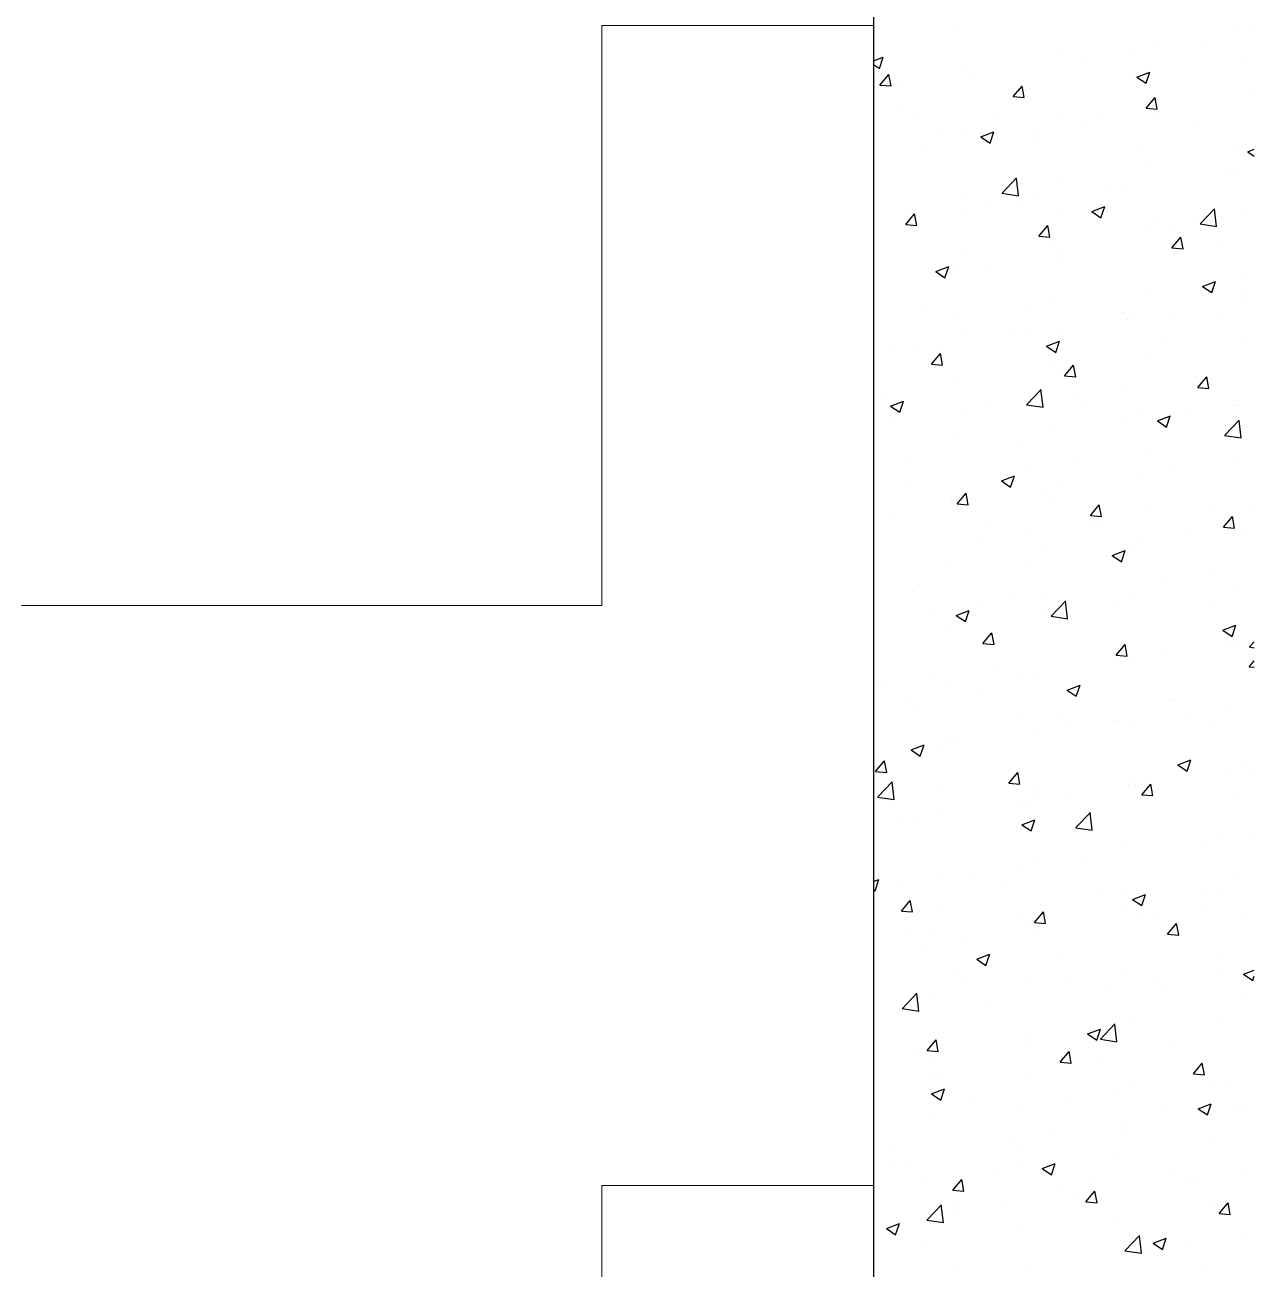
# Model space of a CAD drawing. Header units: millimetres. Extents: x 331487 to 517269, y 198509 to 399936.
# Drawn here: x 447247 to 447909, y 337279 to 337949 of the extents above; entities that cross this region are included whole.
import ezdxf

# ---------------------------------------------------------------- set-up
doc = ezdxf.new("R2010")
doc.units = ezdxf.units.MM
doc.header["$MEASUREMENT"] = 0
doc.layers.add('9th_Column', color=2, linetype='Continuous', lineweight=25)
doc.layers.add('9th_Hatch-4', color=252, linetype='Continuous', lineweight=5)
doc.layers.add('COLUMN', color=6, linetype='Continuous')

msp = doc.modelspace()

# ---------------------------------------------------------------- linework, layer by layer
at = {"layer": '9th_Column'}
msp.add_line((447704.35, 338208.51), (447704.35, 332808.51), dxfattribs=at)
at = {"layer": '9th_Hatch-4', "linetype": 'Continuous'}
for p, q in [((447557.88, 337949.09), (447704.35, 337949.09)), ((447557.88, 337636.59), (447557.88, 337949.09)), ((447245.38, 337636.59), (447557.88, 337636.59)), ((447557.88, 337324.09), (447704.35, 337324.09)), ((447557.88, 337011.59), (447557.88, 337324.09))]:
    msp.add_line(p, q, dxfattribs=at)
at = {"layer": 'COLUMN', "color": 2, "linetype": 'Continuous'}
for p, q in [((447897.6, 337947.41), (447897.6, 337947.41)), ((447908.39, 337946.64), (447908.39, 337946.64)), ((447748.89, 337945.65), (447748.89, 337945.65)), ((447882.64, 337940.15), (447882.64, 337940.15)), ((447844.76, 337935.17), (447844.76, 337935.17)), ((447856.45, 337939.14), (447856.45, 337939.14)), ((447704.35, 337930.01), (447709.48, 337931.98)), ((447704.35, 337928.03), (447707.45, 337925.93)), ((447707.45, 337925.93), (447709.47, 337931.97)), ((447805.94, 337932.74), (447805.94, 337932.74)), ((447819.73, 337931.87), (447819.73, 337931.87)), ((447903.72, 337930.67), (447903.72, 337930.67)), ((447707.77, 337916.97), (447712.6, 337922.72)), ((447713.75, 337916.44), (447712.59, 337922.71)), ((447754.59, 337925.7), (447754.59, 337925.7)), ((447756.57, 337923.56), (447756.57, 337923.56)), ((447845.4, 337920.66), (447845.4, 337920.66)), ((447846.19, 337921.28), (447853.19, 337923.97)), ((447846.19, 337921.28), (447851.16, 337917.92)), ((447851.16, 337917.92), (447853.19, 337923.97)), ((447707.78, 337916.97), (447713.75, 337916.45)), ((447718.7, 337918.57), (447718.7, 337918.57)), ((447779.5, 337910.7), (447784.32, 337916.44)), ((447785.47, 337910.17), (447784.32, 337916.44)), ((447907.17, 337913.35), (447907.17, 337913.35)), ((447779.5, 337910.7), (447785.48, 337910.18)), ((447787.08, 337910.65), (447787.08, 337910.65)), ((447851.23, 337904.42), (447856.05, 337910.17)), ((447857.2, 337903.89), (447856.04, 337910.16)), ((447717.98, 337903.07), (447717.98, 337903.07)), ((447728.76, 337900.64), (447728.76, 337900.64)), ((447771.36, 337900.82), (447771.36, 337900.82)), ((447851.23, 337904.42), (447857.2, 337903.9)), ((447855.23, 337905.85), (447855.23, 337905.85)), ((447856.33, 337900.71), (447856.33, 337900.71)), ((447804.72, 337899.45), (447804.72, 337899.45)), ((447818.46, 337895.73), (447818.46, 337895.73)), ((447824.74, 337898.56), (447824.74, 337898.56)), ((447878.13, 337896.31), (447878.13, 337896.31)), ((447739.07, 337889.64), (447739.07, 337889.64)), ((447753.38, 337892.41), (447753.38, 337892.41)), ((447762.17, 337889.03), (447769.17, 337891.71)), ((447762.17, 337889.03), (447767.14, 337885.67)), ((447767.14, 337885.67), (447769.17, 337891.71)), ((447792.45, 337887.39), (447792.45, 337887.39)), ((447793.42, 337892.43), (447793.42, 337892.43)), ((447730.27, 337884.12), (447730.27, 337884.12)), ((447845.83, 337885.13), (447845.83, 337885.13)), ((447899.21, 337882.88), (447899.21, 337882.88)), ((447905.88, 337881.02), (447909.35, 337882.35)), ((447905.88, 337881.02), (447909.35, 337878.68)), ((447905.95, 337880.06), (447905.95, 337880.06)), ((447773.57, 337858.78), (447781.35, 337866.9)), ((447782.37, 337857.32), (447781.27, 337866.81)), ((447803.51, 337866.16), (447803.51, 337866.16)), ((447854.02, 337872.56), (447854.02, 337872.56)), ((447893.18, 337869.59), (447893.18, 337869.59)), ((447899.59, 337871.01), (447899.59, 337871.01)), ((447830.02, 337861.27), (447830.02, 337861.27)), ((447841.27, 337861), (447841.27, 337861)), ((447752.16, 337859.12), (447752.16, 337859.12)), ((447767.11, 337852.99), (447767.11, 337852.99)), ((447773.48, 337858.69), (447782.37, 337857.31)), ((447792.15, 337856.29), (447792.15, 337856.29)), ((447721.65, 337841.75), (447726.47, 337847.5)), ((447727.62, 337841.22), (447726.47, 337847.49)), ((447751.47, 337849.99), (447751.47, 337849.99)), ((447782.95, 337850.99), (447782.95, 337850.99)), ((447804.85, 337847.73), (447804.85, 337847.73)), ((447821.86, 337848.76), (447828.86, 337851.45)), ((447821.86, 337848.76), (447826.83, 337845.41)), ((447826.83, 337845.41), (447828.86, 337851.45)), ((447880.29, 337842.23), (447888.08, 337850.35)), ((447889.1, 337840.76), (447887.99, 337850.26)), ((447904.74, 337846.77), (447904.74, 337846.77)), ((447721.65, 337841.76), (447727.63, 337841.23)), ((447724.63, 337840.98), (447724.63, 337840.98)), ((447793.38, 337835.48), (447798.2, 337841.23)), ((447799.35, 337834.95), (447798.19, 337841.22)), ((447858.23, 337845.48), (447858.23, 337845.48)), ((447880.2, 337842.14), (447889.1, 337840.76)), ((447793.38, 337835.48), (447799.35, 337834.96)), ((447802.29, 337832.87), (447802.29, 337832.87)), ((447852.8, 337839.27), (447852.8, 337839.27)), ((447865.1, 337829.2), (447869.92, 337834.95)), ((447865.23, 337839.04), (447865.23, 337839.04)), ((447871.08, 337828.67), (447869.92, 337834.94)), ((447891.9, 337833.44), (447891.9, 337833.44)), ((447806.91, 337829.03), (447806.91, 337829.03)), ((447865.1, 337829.2), (447871.08, 337828.68)), ((447866.87, 337830.14), (447866.87, 337830.14)), ((447737.84, 337816.51), (447744.84, 337819.2)), ((447742.81, 337813.16), (447744.83, 337819.2)), ((447750.95, 337825.83), (447750.95, 337825.83)), ((447803.71, 337821.83), (447803.71, 337821.83)), ((447737.84, 337816.51), (447742.81, 337813.16)), ((447740.81, 337813.55), (447740.81, 337813.55)), ((447748.59, 337819.02), (447748.59, 337819.02)), ((447765.84, 337816.84), (447765.84, 337816.84)), ((447903.52, 337813.48), (447903.52, 337813.48)), ((447851.58, 337805.98), (447851.58, 337805.98)), ((447881.55, 337808.5), (447888.55, 337811.19)), ((447881.55, 337808.5), (447886.52, 337805.15)), ((447886.52, 337805.15), (447888.55, 337811.19)), ((447801.07, 337799.58), (447801.07, 337799.58)), ((447903.42, 337804.05), (447903.42, 337804.05)), ((447731.99, 337798.89), (447731.99, 337798.89)), ((447749.73, 337792.54), (447749.73, 337792.54)), ((447785.38, 337796.63), (447785.38, 337796.63)), ((447838.76, 337794.38), (447838.76, 337794.38)), ((447845.1, 337794.03), (447845.1, 337794.03)), ((447865.6, 337794), (447865.6, 337794)), ((447903.47, 337798.99), (447903.47, 337798.99)), ((447840.56, 337790.7), (447840.56, 337790.7)), ((447892.14, 337792.12), (447892.14, 337792.12)), ((447753.08, 337785.46), (447753.08, 337785.46)), ((447777.41, 337782.39), (447777.41, 337782.39)), ((447786.78, 337784.02), (447786.78, 337784.02)), ((447806.46, 337783.2), (447806.46, 337783.2)), ((447859.84, 337780.95), (447859.84, 337780.95)), ((447902.31, 337780.19), (447902.31, 337780.19)), ((447714.5, 337774.11), (447714.5, 337774.11)), ((447728.46, 337774.01), (447728.46, 337774.01)), ((447735.53, 337766.54), (447740.35, 337772.28)), ((447739.53, 337777.4), (447739.53, 337777.4)), ((447741.5, 337766.01), (447740.34, 337772.27)), ((447797.53, 337776.25), (447804.53, 337778.94)), ((447797.53, 337776.25), (447802.5, 337772.89)), ((447802.5, 337772.89), (447804.52, 337778.94)), ((447850.37, 337772.69), (447850.37, 337772.69)), ((447735.53, 337766.54), (447741.5, 337766.01)), ((447799.86, 337766.29), (447799.86, 337766.29)), ((447807.25, 337760.26), (447812.07, 337766.01)), ((447813.23, 337759.73), (447812.07, 337766)), ((447748.51, 337759.25), (447748.51, 337759.25)), ((447807.25, 337760.26), (447813.23, 337759.74)), ((447877.16, 337759.54), (447877.16, 337759.54)), ((447878.98, 337753.99), (447883.8, 337759.73)), ((447884.95, 337753.45), (447883.79, 337759.72)), ((447786.82, 337744.82), (447794.61, 337752.94)), ((447795.63, 337743.35), (447794.52, 337752.85)), ((447839.29, 337754.56), (447839.29, 337754.56)), ((447878.98, 337753.99), (447884.95, 337753.46)), ((447712.1, 337748.06), (447712.1, 337748.06)), ((447713.5, 337744), (447720.51, 337746.68)), ((447718.47, 337740.64), (447720.5, 337746.68)), ((447765.48, 337745.8), (447765.48, 337745.8)), ((447814.26, 337751.26), (447814.26, 337751.26)), ((447901.09, 337746.9), (447901.09, 337746.9)), ((447713.51, 337744), (447718.48, 337740.64)), ((447751.1, 337742.95), (447751.1, 337742.95)), ((447786.74, 337744.73), (447795.63, 337743.35)), ((447818.86, 337743.55), (447818.86, 337743.55)), ((447849.15, 337739.4), (447849.15, 337739.4)), ((447872.25, 337741.29), (447872.25, 337741.29)), ((447899.29, 337744.38), (447899.29, 337744.38)), ((447713.23, 337737.96), (447713.23, 337737.96)), ((447798.64, 337733), (447798.64, 337733)), ((447840.97, 337734.37), (447840.97, 337734.37)), ((447857.22, 337735.99), (447864.22, 337738.68)), ((447857.22, 337735.99), (447862.19, 337732.63)), ((447862.19, 337732.63), (447864.21, 337738.67)), ((447893.55, 337728.27), (447901.34, 337736.39)), ((447902.35, 337726.8), (447901.25, 337736.3)), ((447747.3, 337725.96), (447747.3, 337725.96)), ((447893.46, 337728.18), (447902.35, 337726.8)), ((447782.65, 337724.36), (447782.65, 337724.36)), ((447850.86, 337720.1), (447850.86, 337720.1)), ((447724.34, 337714.35), (447724.34, 337714.35)), ((447812.98, 337715.12), (447812.98, 337715.12)), ((447864.93, 337712.41), (447864.93, 337712.41)), ((447899.88, 337713.61), (447899.88, 337713.61)), ((447773.2, 337703.73), (447780.2, 337706.42)), ((447778.17, 337700.38), (447780.19, 337706.42)), ((447787.95, 337711.82), (447787.95, 337711.82)), ((447847.94, 337706.12), (447847.94, 337706.12)), ((447724.79, 337703.51), (447724.79, 337703.51)), ((447773.2, 337703.73), (447778.17, 337700.38)), ((447797.43, 337699.71), (447797.43, 337699.71)), ((447806.62, 337702.4), (447806.62, 337702.4)), ((447746.01, 337694.7), (447746.01, 337694.7)), ((447746.08, 337692.67), (447746.08, 337692.67)), ((447748.3, 337692.39), (447748.3, 337692.39)), ((447749.4, 337691.32), (447754.22, 337697.06)), ((447755.37, 337690.79), (447754.22, 337697.05)), ((447799.39, 337692.45), (447799.39, 337692.45)), ((447749.4, 337691.32), (447755.38, 337690.79)), ((447821.13, 337685.04), (447825.95, 337690.79)), ((447827.1, 337684.51), (447825.94, 337690.78)), ((447852.77, 337690.19), (447852.77, 337690.19)), ((447887.7, 337688.98), (447887.7, 337688.98)), ((447906.15, 337687.94), (447906.15, 337687.94)), ((447713.71, 337683.53), (447713.71, 337683.53)), ((447767.09, 337681.27), (447767.09, 337681.27)), ((447820.47, 337679.01), (447820.47, 337679.01)), ((447821.13, 337685.04), (447827.1, 337684.52)), ((447824.55, 337680.66), (447824.55, 337680.66)), ((447892.85, 337678.77), (447897.67, 337684.51)), ((447892.85, 337678.77), (447898.83, 337678.24)), ((447898.83, 337678.24), (447897.67, 337684.5)), ((447898.66, 337680.32), (447898.66, 337680.32)), ((447761.64, 337672.38), (447761.64, 337672.38)), ((447786.68, 337675.68), (447786.68, 337675.68)), ((447846.72, 337672.83), (447846.72, 337672.83)), ((447873.86, 337676.76), (447873.86, 337676.76)), ((447903.13, 337677.42), (447903.13, 337677.42)), ((447796.21, 337666.42), (447796.21, 337666.42)), ((447832.89, 337663.47), (447839.89, 337666.16)), ((447837.86, 337660.12), (447839.88, 337666.16)), ((447844.81, 337667.41), (447844.81, 337667.41)), ((447744.87, 337659.38), (447744.87, 337659.38)), ((447832.89, 337663.47), (447837.86, 337660.12)), ((447786.49, 337657.39), (447786.49, 337657.39)), ((447886.43, 337652.83), (447886.43, 337652.83)), ((447728.17, 337647.38), (447728.17, 337647.38)), ((447861.4, 337649.54), (447861.4, 337649.54)), ((447897.44, 337647.03), (447897.44, 337647.03)), ((447726.11, 337643.87), (447726.11, 337643.87)), ((447779.49, 337641.62), (447779.49, 337641.62)), ((447798.24, 337641.22), (447798.24, 337641.22)), ((447800.08, 337630.86), (447807.87, 337638.98)), ((447808.89, 337629.39), (447807.78, 337638.89)), ((447832.88, 337639.36), (447832.88, 337639.36)), ((447845.5, 337639.54), (447845.5, 337639.54)), ((447735.33, 337632.94), (447735.33, 337632.94)), ((447748.86, 337631.22), (447755.87, 337633.91)), ((447753.83, 337627.86), (447755.86, 337633.91)), ((447760.37, 337636.23), (447760.37, 337636.23)), ((447794.99, 337633.13), (447794.99, 337633.13)), ((447886.26, 337637.11), (447886.26, 337637.11)), ((447743.65, 337626.09), (447743.65, 337626.09)), ((447748.86, 337631.22), (447753.84, 337627.86)), ((447799.99, 337630.77), (447808.89, 337629.39)), ((447892.58, 337623.21), (447899.58, 337625.9)), ((447897.55, 337619.85), (447899.57, 337625.9)), ((447763.28, 337616.1), (447768.1, 337621.84)), ((447769.25, 337615.57), (447768.09, 337621.83)), ((447892.58, 337623.21), (447897.55, 337619.86)), ((447898, 337618.38), (447898, 337618.38)), ((447763.28, 337616.1), (447769.25, 337615.57)), ((447835, 337609.82), (447839.82, 337615.57)), ((447840.98, 337609.29), (447839.82, 337615.56)), ((447860.12, 337613.39), (447860.12, 337613.39)), ((447896.23, 337613.74), (447896.23, 337613.74)), ((447899, 337617.75), (447899, 337617.75)), ((447906.72, 337614.21), (447909.35, 337613.81)), ((447906.81, 337614.31), (447909.35, 337616.96)), ((447835, 337609.82), (447840.98, 337609.3)), ((447835.09, 337610.09), (447835.09, 337610.09)), ((447840.68, 337607.74), (447840.68, 337607.74)), ((447844.29, 337606.25), (447844.29, 337606.25)), ((447906.73, 337603.55), (447909.35, 337606.67)), ((447771.94, 337601.78), (447771.94, 337601.78)), ((447793.78, 337599.85), (447793.78, 337599.85)), ((447906.73, 337603.55), (447909.35, 337603.32)), ((447706.64, 337592.77), (447706.64, 337592.77)), ((447709.03, 337593.5), (447709.03, 337593.5)), ((447734.06, 337596.79), (447734.06, 337596.79)), ((447742.43, 337592.8), (447742.43, 337592.8)), ((447782.36, 337597.73), (447782.36, 337597.73)), ((447808.55, 337590.96), (447815.56, 337593.65)), ((447813.52, 337587.6), (447815.55, 337593.64)), ((447724.04, 337587.72), (447724.04, 337587.72)), ((447760.02, 337590.52), (447760.02, 337590.52)), ((447808.56, 337590.96), (447813.53, 337587.6)), ((447813.4, 337588.26), (447813.4, 337588.26)), ((447864.64, 337585.78), (447864.64, 337585.78)), ((447866.79, 337586.01), (447866.79, 337586.01)), ((447727.72, 337579.34), (447727.72, 337579.34)), ((447871.69, 337578.93), (447871.69, 337578.93)), ((447895.01, 337580.46), (447895.01, 337580.46)), ((447781.11, 337577.08), (447781.11, 337577.08)), ((447806.32, 337575.77), (447806.32, 337575.77)), ((447833.82, 337573.95), (447833.82, 337573.95)), ((447834.49, 337574.83), (447834.49, 337574.83)), ((447843.07, 337572.96), (447843.07, 337572.96)), ((447887.87, 337572.57), (447887.87, 337572.57)), ((447748, 337565.76), (447748, 337565.76)), ((447792.56, 337566.56), (447792.56, 337566.56)), ((447808.78, 337570.65), (447808.78, 337570.65)), ((447724.53, 337558.7), (447731.53, 337561.39)), ((447724.53, 337558.7), (447729.51, 337555.35)), ((447729.5, 337555.35), (447731.53, 337561.39)), ((447741.22, 337559.51), (447741.22, 337559.51)), ((447745.63, 337562.34), (447745.63, 337562.34)), ((447705.42, 337547.15), (447710.25, 337552.9)), ((447707.76, 337557.35), (447707.76, 337557.35)), ((447711.4, 337546.62), (447710.24, 337552.89)), ((447868.25, 337550.7), (447875.25, 337553.38)), ((447873.21, 337547.34), (447875.24, 337553.38)), ((447705.42, 337547.15), (447711.4, 337546.63)), ((447777.15, 337540.88), (447781.97, 337546.62)), ((447783.12, 337540.35), (447781.97, 337546.62)), ((447868.25, 337550.7), (447873.22, 337547.34)), ((447893.8, 337547.17), (447893.8, 337547.17)), ((447902.83, 337550.79), (447902.83, 337550.79)), ((447908.54, 337547.81), (447908.54, 337547.81)), ((447706.62, 337533.45), (447714.4, 337541.56)), ((447715.42, 337531.98), (447714.32, 337541.47)), ((447740.13, 337539.69), (447740.13, 337539.69)), ((447777.15, 337540.88), (447783.13, 337540.36)), ((447841.86, 337539.67), (447841.86, 337539.67)), ((447844.51, 337540.78), (447844.51, 337540.78)), ((447845.38, 337539.49), (447845.38, 337539.49)), ((447848.88, 337534.6), (447853.7, 337540.35)), ((447854.85, 337534.07), (447853.69, 337540.34)), ((447706.53, 337533.35), (447715.42, 337531.98)), ((447782.48, 337531.21), (447782.48, 337531.21)), ((447791.35, 337533.27), (447791.35, 337533.27)), ((447793.51, 337537.43), (447793.51, 337537.43)), ((447807.51, 337534.51), (447807.51, 337534.51)), ((447846.89, 337535.18), (447846.89, 337535.18)), ((447848.88, 337534.6), (447854.85, 337534.08)), ((447900.27, 337532.92), (447900.27, 337532.92)), ((447740, 337526.23), (447740, 337526.23)), ((447786.19, 337530.77), (447786.19, 337530.77)), ((447813.34, 337516.89), (447821.13, 337525.01)), ((447822.15, 337515.42), (447821.04, 337524.92)), ((447719.32, 337522.9), (447719.32, 337522.9)), ((447727.87, 337520.76), (447727.87, 337520.76)), ((447784.22, 337518.44), (447791.23, 337521.13)), ((447784.22, 337518.44), (447789.2, 337515.09)), ((447789.19, 337515.09), (447791.22, 337521.13)), ((447813.25, 337516.8), (447822.15, 337515.42)), ((447892.58, 337513.88), (447892.58, 337513.88)), ((447907.27, 337511.66), (447907.27, 337511.66)), ((447840.64, 337506.38), (447840.64, 337506.38)), ((447882.23, 337508.37), (447882.23, 337508.37)), ((447790.13, 337499.98), (447790.13, 337499.98)), ((447819.08, 337500.05), (447819.08, 337500.05)), ((447738.79, 337492.94), (447738.79, 337492.94)), ((447756.17, 337491.77), (447756.17, 337491.77)), ((447781.2, 337495.07), (447781.2, 337495.07)), ((447898.7, 337491.12), (447898.7, 337491.12)), ((447704.35, 337487.78), (447707.2, 337488.88)), ((447705.17, 337482.83), (447707.2, 337488.88)), ((447720.65, 337488.59), (447720.65, 337488.59)), ((447774.03, 337486.33), (447774.03, 337486.33)), ((447827.42, 337484.08), (447827.42, 337484.08)), ((447704.35, 337483.39), (447705.18, 337482.83)), ((447719.3, 337471.93), (447724.12, 337477.68)), ((447725.27, 337471.4), (447724.12, 337477.67)), ((447840.38, 337481.11), (447840.38, 337481.11)), ((447843.91, 337478.18), (447850.92, 337480.87)), ((447843.91, 337478.18), (447848.89, 337474.83)), ((447848.88, 337474.82), (447850.91, 337480.87)), ((447880.8, 337481.82), (447880.8, 337481.82)), ((447891.36, 337480.59), (447891.36, 337480.59)), ((447719.3, 337471.93), (447725.28, 337471.41)), ((447741.74, 337475.15), (447741.74, 337475.15)), ((447782.06, 337471.1), (447782.06, 337471.1)), ((447791.03, 337465.66), (447795.85, 337471.4)), ((447795.12, 337472.9), (447795.12, 337472.9)), ((447797, 337465.13), (447795.84, 337471.4)), ((447839.42, 337473.09), (447839.42, 337473.09)), ((447848.5, 337470.64), (447848.5, 337470.64)), ((447880.96, 337472.22), (447880.96, 337472.22)), ((447788.91, 337466.69), (447788.91, 337466.69)), ((447791.03, 337465.66), (447797, 337465.14)), ((447855.92, 337468.93), (447855.92, 337468.93)), ((447862.75, 337459.38), (447867.57, 337465.13)), ((447868.73, 337458.85), (447867.57, 337465.12)), ((447901.88, 337468.39), (447901.88, 337468.39)), ((447723.75, 337461.09), (447723.75, 337461.09)), ((447737.57, 337459.65), (447737.57, 337459.65)), ((447792.77, 337460.61), (447792.77, 337460.61)), ((447862.75, 337459.38), (447868.73, 337458.86)), ((447864.34, 337459.15), (447864.34, 337459.15)), ((447729.86, 337452.33), (447729.86, 337452.33)), ((447754.9, 337455.62), (447754.9, 337455.62)), ((447759.89, 337445.93), (447766.89, 337448.62)), ((447759.89, 337445.93), (447764.87, 337442.57)), ((447764.86, 337442.57), (447766.89, 337448.61)), ((447806.03, 337449.14), (447806.03, 337449.14)), ((447890.15, 337447.3), (447890.15, 337447.3)), ((447747.71, 337439.13), (447747.71, 337439.13)), ((447838.21, 337439.8), (447838.21, 337439.8)), ((447892.52, 337437.77), (447892.52, 337437.77)), ((447903.6, 337437.92), (447909.35, 337440.12)), ((447903.6, 337437.92), (447908.58, 337434.56)), ((447754.14, 337435.5), (447754.14, 337435.5)), ((447787.7, 337433.4), (447787.7, 337433.4)), ((447807.52, 337433.24), (447807.52, 337433.24)), ((447854.65, 337432.78), (447854.65, 337432.78)), ((447860.9, 337430.99), (447860.9, 337430.99)), ((447908.57, 337434.56), (447909.35, 337436.87)), ((447719.87, 337419.48), (447727.66, 337427.6)), ((447728.68, 337418.01), (447727.57, 337427.51)), ((447736.35, 337426.36), (447736.35, 337426.36)), ((447829.62, 337429.48), (447829.62, 337429.48)), ((447902.54, 337424.16), (447902.54, 337424.16)), ((447719.79, 337419.39), (447728.68, 337418.01)), ((447766.46, 337421.17), (447766.46, 337421.17)), ((447728.59, 337416.18), (447728.59, 337416.18)), ((447826.6, 337402.93), (447834.39, 337411.05)), ((447835.4, 337401.46), (447834.3, 337410.96)), ((447844.22, 337414.15), (447844.22, 337414.15)), ((447888.93, 337414.01), (447888.93, 337414.01)), ((447785.9, 337404.14), (447785.9, 337404.14)), ((447819.58, 337405.67), (447826.58, 337408.35)), ((447819.58, 337405.67), (447824.56, 337402.31)), ((447824.55, 337402.31), (447826.58, 337408.35)), ((447836.99, 337406.51), (447836.99, 337406.51)), ((447733.17, 337396.71), (447738, 337402.46)), ((447739.15, 337396.18), (447737.99, 337402.45)), ((447786.48, 337400.11), (447786.48, 337400.11)), ((447826.51, 337402.84), (447835.4, 337401.46)), ((447866.22, 337398.33), (447866.22, 337398.33)), ((447727.58, 337394.13), (447727.58, 337394.13)), ((447733.18, 337396.72), (447739.15, 337396.19)), ((447735.14, 337393.07), (447735.14, 337393.07)), ((447804.9, 337390.44), (447809.72, 337396.19)), ((447804.9, 337390.44), (447810.88, 337389.92)), ((447810.87, 337389.91), (447809.72, 337396.18)), ((447828.34, 337393.34), (447828.34, 337393.34)), ((447734.67, 337384.4), (447734.67, 337384.4)), ((447803.31, 337390.04), (447803.31, 337390.04)), ((447876.63, 337384.16), (447881.45, 337389.91)), ((447876.63, 337384.16), (447882.6, 337383.64)), ((447882.6, 337383.63), (447881.44, 337389.9)), ((447740.16, 337381.73), (447740.16, 337381.73)), ((447788.05, 337382.15), (447788.05, 337382.15)), ((447841.43, 337379.89), (447841.43, 337379.89)), ((447887.72, 337380.72), (447887.72, 337380.72)), ((447894.81, 337377.63), (447894.81, 337377.63)), ((447735.56, 337373.41), (447742.56, 337376.1)), ((447735.56, 337373.41), (447740.53, 337370.06)), ((447740.53, 337370.06), (447742.56, 337376.1)), ((447755.75, 337370.97), (447755.75, 337370.97)), ((447835.78, 337373.22), (447835.78, 337373.22)), ((447785.27, 337366.82), (447785.27, 337366.82)), ((447809.13, 337368.71), (447809.13, 337368.71)), ((447862.52, 337366.46), (447862.52, 337366.46)), ((447879.27, 337365.4), (447886.28, 337368.09)), ((447879.27, 337365.4), (447884.25, 337362.05)), ((447884.24, 337362.05), (447886.27, 337368.09)), ((447898.41, 337364.49), (447898.41, 337364.49)), ((447903.07, 337367.2), (447903.07, 337367.2)), ((447733.92, 337359.78), (447733.92, 337359.78)), ((447839.91, 337358.88), (447839.91, 337358.88)), ((447777, 337350.6), (447777, 337350.6)), ((447802.04, 337353.9), (447802.04, 337353.9)), ((447840.09, 337354.48), (447840.09, 337354.48)), ((447781.77, 337344.47), (447781.77, 337344.47)), ((447886.5, 337347.43), (447886.5, 337347.43)), ((447713.85, 337342.29), (447713.85, 337342.29)), ((447834.56, 337339.93), (447834.56, 337339.93)), ((447714.77, 337333.57), (447714.77, 337333.57)), ((447723.45, 337334.46), (447723.45, 337334.46)), ((447768.15, 337331.31), (447768.15, 337331.31)), ((447784.05, 337333.53), (447784.05, 337333.53)), ((447795.25, 337333.15), (447802.25, 337335.84)), ((447795.25, 337333.15), (447800.23, 337329.8)), ((447800.22, 337329.79), (447802.25, 337335.84)), ((447864.05, 337332.52), (447864.05, 337332.52)), ((447901.79, 337331.05), (447901.79, 337331.05)), ((447732.71, 337326.49), (447732.71, 337326.49)), ((447747.05, 337321.5), (447751.87, 337327.24)), ((447753.02, 337320.97), (447751.87, 337327.23)), ((447821.54, 337329.06), (447821.54, 337329.06)), ((447874.92, 337326.8), (447874.92, 337326.8)), ((447876.76, 337327.76), (447876.76, 337327.76)), ((447747.05, 337321.5), (447753.03, 337320.97)), ((447805.73, 337322.51), (447805.73, 337322.51)), ((447813.6, 337319.44), (447813.6, 337319.44)), ((447818.78, 337315.22), (447823.6, 337320.97)), ((447824.75, 337314.69), (447823.59, 337320.96)), ((447733.13, 337305.52), (447740.92, 337313.64)), ((447741.94, 337304.05), (447740.83, 337313.55)), ((447747.41, 337312.5), (447747.41, 337312.5)), ((447750.7, 337311.16), (447750.7, 337311.16)), ((447775.73, 337314.46), (447775.73, 337314.46)), ((447818.78, 337315.22), (447824.75, 337314.7)), ((447885.28, 337314.14), (447885.28, 337314.14)), ((447890.5, 337308.95), (447895.32, 337314.69)), ((447896.48, 337308.41), (447895.32, 337314.68)), ((447711.23, 337300.9), (447718.23, 337303.59)), ((447716.2, 337297.54), (447718.23, 337303.58)), ((447733.04, 337305.43), (447741.94, 337304.05)), ((447833.34, 337306.64), (447833.34, 337306.64)), ((447890.5, 337308.95), (447896.48, 337308.42)), ((447711.23, 337300.9), (447716.2, 337297.54)), ((447782.83, 337300.24), (447782.83, 337300.24)), ((447839.86, 337288.97), (447847.64, 337297.08)), ((447848.66, 337287.5), (447847.56, 337296.99)), ((447902.24, 337297.53), (447902.24, 337297.53)), ((447731.49, 337293.2), (447731.49, 337293.2)), ((447854.94, 337292.89), (447861.94, 337295.58)), ((447854.94, 337292.89), (447859.92, 337289.53)), ((447859.91, 337289.53), (447861.94, 337295.58)), ((447875.49, 337291.61), (447875.49, 337291.61)), ((447839.77, 337288.87), (447848.66, 337287.5)), ((447843.92, 337287.52), (447843.92, 337287.52)), ((447850.45, 337288.32), (447850.45, 337288.32)), ((447748.68, 337280.21), (447748.68, 337280.21)), ((447787.3, 337280), (447787.3, 337280)), ((447884.07, 337280.85), (447884.07, 337280.85))]:
    msp.add_line(p, q, dxfattribs=at)

doc.saveas('drawing.dxf')
